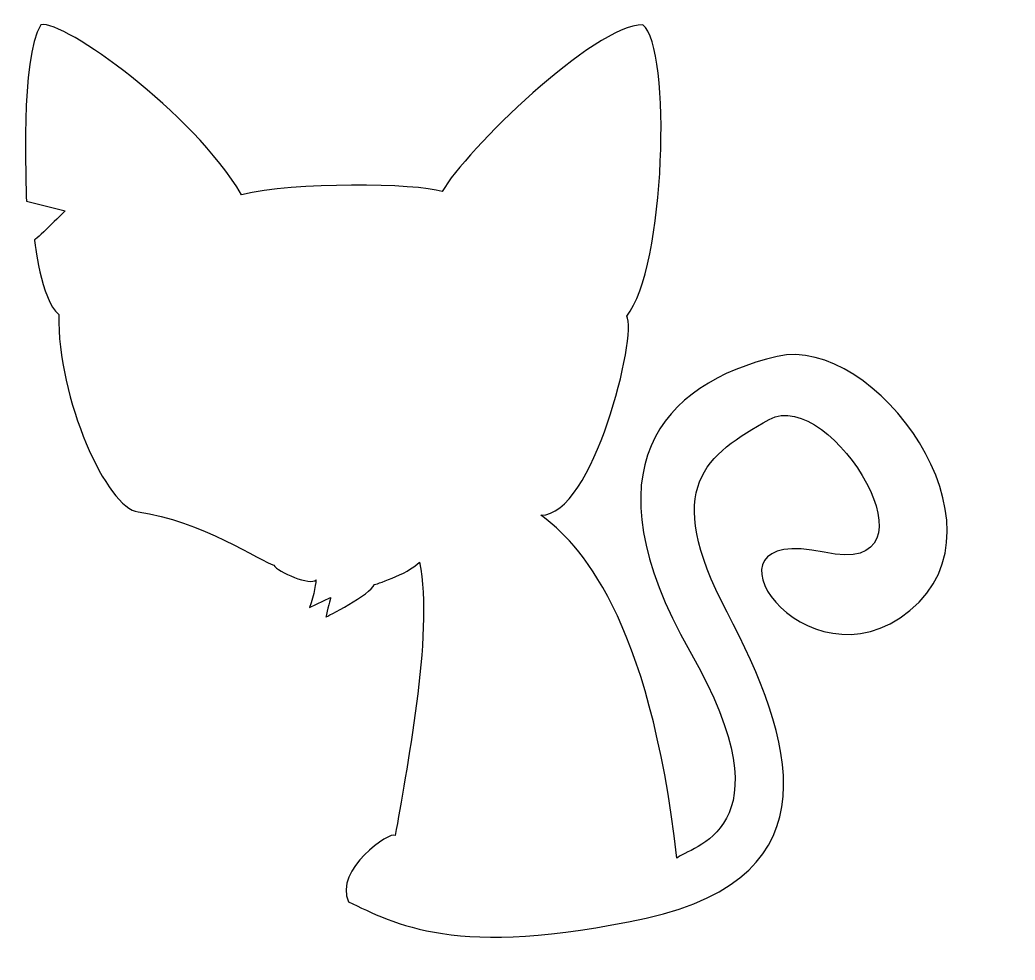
# Model space of a CAD drawing. Header units: centimetres. Extents: x -8.5 to 9.6, y -8.7 to 8.4.
import ezdxf

# ---------------------------------------------------------------- set-up
doc = ezdxf.new("R2010")
doc.units = ezdxf.units.CM
doc.header["$MEASUREMENT"] = 0
doc.layers.add('Camada 1', color=7, linetype='Continuous')

msp = doc.modelspace()

# ---------------------------------------------------------------- linework, layer by layer
at = {"layer": 'Camada 1'}
msp.add_open_spline([(-1.212, -1.47397), (-1.44719, -1.70908), (-2.03507, -1.8855), (-2.03507, -1.8855), (-2.03507, -1.8855), (-2.09394, -2.06195), (-2.91701, -2.47348), (-2.91701, -2.47348), (-2.91701, -2.47348), (-2.88759, -2.35593), (-2.8288, -2.12063), (-2.8288, -2.12063), (-2.8288, -2.12063), (-2.8288, -2.12063), (-3.21099, -2.29705), (-3.21099, -2.29705), (-3.21099, -2.29705), (-3.12278, -2.09128), (-3.09333, -1.79728), (-3.09333, -1.79728), (-3.09333, -1.79728), (-3.18154, -1.91483), (-3.79874, -1.65059), (-3.85761, -1.53286), (-3.85761, -1.53286), (-4.06348, -1.47396), (-5.20976, -0.70979), (-6.32689, -0.56271), (-6.32689, -0.56271), (-6.8855, -0.50381), (-7.79678, 1.49495), (-7.76733, 3.02361), (-7.76733, 3.02361), (-8.09065, 3.28817), (-8.20831, 4.37584), (-8.20831, 4.37584), (-8.20831, 4.37584), (-8.1201, 4.43463), (-7.6498, 4.90501), (-7.6498, 4.90501), (-7.6498, 4.90501), (-7.6498, 4.90501), (-8.35528, 5.08138), (-8.35528, 5.08138), (-8.35528, 5.08138), (-8.35528, 5.37536), (-8.47273, 7.66832), (-8.09064, 8.28559), (-8.09064, 8.28559), (-7.67911, 8.37372), (-5.32739, 6.69806), (-4.44556, 5.1989), (-4.44556, 5.1989), (-3.50494, 5.43411), (-1.27077, 5.40477), (-0.80045, 5.25777), (-0.80045, 5.25777), (-0.38894, 5.99263), (1.96271, 8.28559), (2.84464, 8.28559), (2.84464, 8.28559), (3.37373, 7.87395), (3.25617, 3.84678), (2.55069, 2.99429), (2.55069, 2.99429), (2.75643, 2.67086), (1.93358, -0.65072), (0.99277, -0.62137), (0.99277, -0.62137), (1.66894, -1.12112), (2.96222, -2.44393), (3.46194, -6.85339), (3.46194, -6.85339), (3.66771, -6.64762), (5.57866, -6.38241), (3.69726, -3.09017), (3.69726, -3.09017), (1.81583, 0.20217), (3.17283, 1.76697), (5.2845, 2.25984), (5.2845, 2.25984), (7.04816, 2.67148), (9.60557, -0.79739), (7.69483, -2.35531), (7.69483, -2.35531), (5.78406, -3.9132), (3.62363, -0.7422), (6.13691, -1.29714), (6.13691, -1.29714), (8.40031, -1.79689), (6.26203, 1.74795), (5.13742, 1.11345), (5.13742, 1.11345), (3.99106, 0.46673), (3.16781, -0.09173), (4.37304, -2.38466), (4.37304, -2.38466), (5.5783, -4.67762), (6.37202, -7.17616), (2.90333, -7.94051), (2.90333, -7.94051), (-0.56544, -8.70489), (-1.68256, -8.02851), (-2.50563, -7.64653), (-2.50563, -7.64653), (-2.77019, -7.05878), (-1.74135, -6.35346), (-1.65314, -6.44149), (-1.65314, -6.44149), (-1.47672, -5.35379), (-0.94726, -2.79736), (-1.212, -1.47397)], degree=3, knots=[0, 0, 0, 0, 0.03448276, 0.03448276, 0.03448276, 0.03448276, 0.06896552, 0.06896552, 0.06896552, 0.06896552, 0.10344828, 0.10344828, 0.10344828, 0.10344828, 0.13793103, 0.13793103, 0.13793103, 0.13793103, 0.17241379, 0.17241379, 0.17241379, 0.17241379, 0.20689655, 0.20689655, 0.20689655, 0.20689655, 0.24137931, 0.24137931, 0.24137931, 0.24137931, 0.27586207, 0.27586207, 0.27586207, 0.27586207, 0.31034483, 0.31034483, 0.31034483, 0.31034483, 0.34482759, 0.34482759, 0.34482759, 0.34482759, 0.37931034, 0.37931034, 0.37931034, 0.37931034, 0.4137931, 0.4137931, 0.4137931, 0.4137931, 0.44827586, 0.44827586, 0.44827586, 0.44827586, 0.48275862, 0.48275862, 0.48275862, 0.48275862, 0.51724138, 0.51724138, 0.51724138, 0.51724138, 0.55172414, 0.55172414, 0.55172414, 0.55172414, 0.5862069, 0.5862069, 0.5862069, 0.5862069, 0.62068966, 0.62068966, 0.62068966, 0.62068966, 0.65517241, 0.65517241, 0.65517241, 0.65517241, 0.68965517, 0.68965517, 0.68965517, 0.68965517, 0.72413793, 0.72413793, 0.72413793, 0.72413793, 0.75862069, 0.75862069, 0.75862069, 0.75862069, 0.79310345, 0.79310345, 0.79310345, 0.79310345, 0.82758621, 0.82758621, 0.82758621, 0.82758621, 0.86206897, 0.86206897, 0.86206897, 0.86206897, 0.89655172, 0.89655172, 0.89655172, 0.89655172, 0.93103448, 0.93103448, 0.93103448, 0.93103448, 1, 1, 1, 1], dxfattribs=at)

doc.saveas('drawing.dxf')
